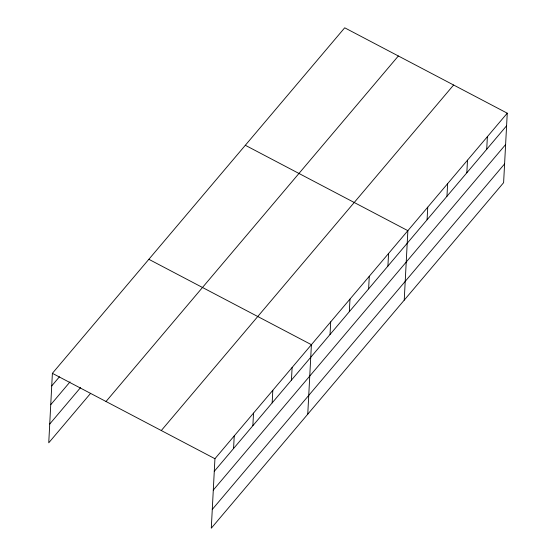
<?xml version="1.0" encoding="UTF-8"?>
<svg xmlns="http://www.w3.org/2000/svg" width="556" height="556" viewBox="0 0 556 556"><rect width="100%" height="100%" fill="white"/><g stroke="black" fill="none" stroke-linecap="round" stroke-linejoin="round"><path stroke-width="0.83" d="M507.253 113.188L214.936 458.714L211.294 528.2L503.611 182.674L507.253 113.188L344.706 27.8L52.389 373.326L48.747 442.812L90.642 393.294M233.569 448.511L234.229 435.911M252.862 425.701L253.522 413.108M272.155 402.898L272.815 390.298M291.448 380.095L292.108 367.495M307.76 414.178L311.402 344.692L148.855 259.305M330.035 334.49L330.695 321.889M349.328 311.68L349.988 299.086M368.621 288.877L369.281 276.276M387.914 266.074L388.575 253.473M404.226 300.157L407.868 230.67L245.321 145.276M427.084 219.773L427.745 207.173M446.961 196.275L447.622 183.675M466.838 172.784L467.499 160.184M486.715 149.286L487.376 136.686M51.729 385.92L59.443 376.801M50.742 404.698L70.035 381.889M49.727 424.033L80.599 387.546M106.029 401.502L398.346 55.982M161.296 430.539L453.613 85.012M214.275 471.314L506.592 125.788M213.289 490.086L505.612 144.56M212.274 509.428L504.598 163.902M52.389 373.326L214.936 458.714"/></g></svg>
